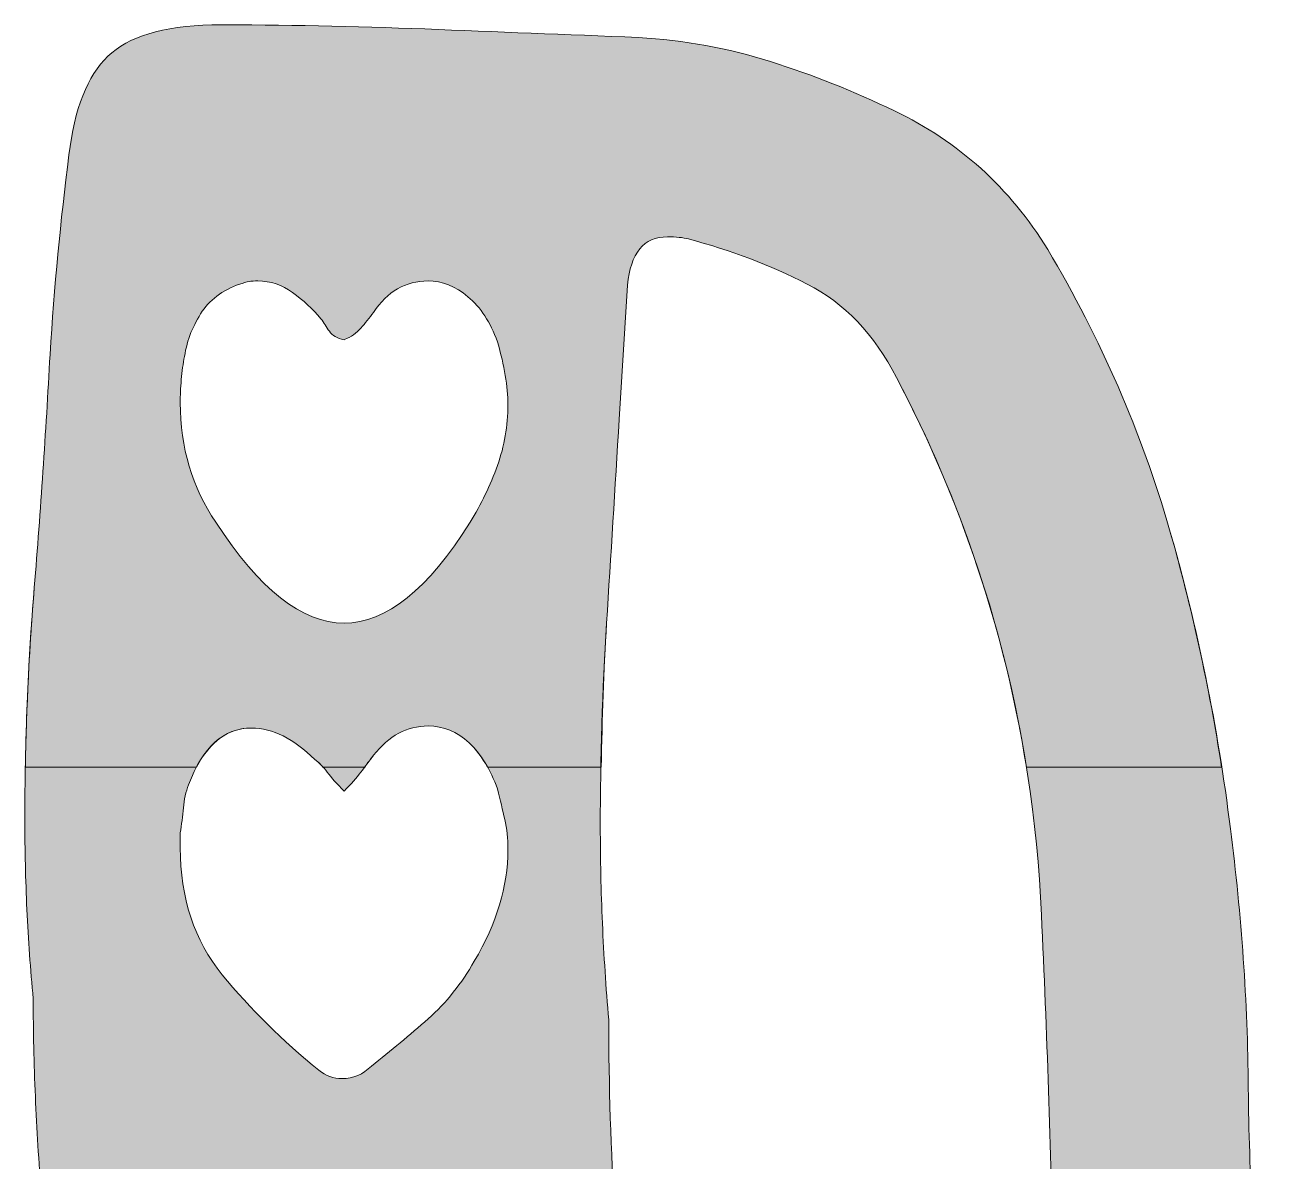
# Model space of a CAD drawing. Header units: inches. Extents: x 34 to 1028, y -972 to -105.
# Drawn here: x 129.7 to 322.1, y -733.7 to -557.6 of the extents above; entities that cross this region are included whole.
import ezdxf

# ---------------------------------------------------------------- set-up
doc = ezdxf.new("R2010")
doc.units = ezdxf.units.IN
doc.header["$MEASUREMENT"] = 0
doc.layers.add('Layer 1', color=7, linetype='Continuous')

# ---------------------------------------------------------------- blocks, each defined once
blk = doc.blocks.new('block 4')
at = {"layer": 'Layer 1', "true_color": 0x2b568d}
h = blk.add_hatch(color=167, dxfattribs=at)
h.dxf.hatch_style = 2
edge = h.paths.add_edge_path()
edge.add_spline(control_points=[(202.31, -968.57), (195.8, -968.14), (189.29, -967.7), (182.78, -967.27), (176.27, -966.83), (169.77, -966.4), (163.26, -965.97), (158.7, -965.75), (154.96, -965.26), (152.03, -964.5), (149.1, -963.74), (146.82, -962.5), (145.2, -960.76), (143.57, -959.02), (142.37, -956.69), (141.62, -953.77), (140.85, -950.84), (140.15, -946.98), (139.5, -942.21), (137.98, -928.98), (136.95, -915.8), (136.41, -902.67), (135.87, -889.54), (135.27, -876.36), (134.62, -863.13), (133.53, -842.74), (132.88, -821.97), (132.67, -800.81), (132.45, -779.66), (132.34, -759), (132.34, -738.82), (131.9, -733.83), (131.58, -728.79), (131.37, -723.69), (131.15, -718.59), (131.04, -713.55), (131.04, -708.55), (130.6, -704), (130.28, -699.39), (130.06, -694.72), (129.85, -690.06), (129.74, -685.45), (129.74, -680.89), (129.74, -668.74), (130.23, -656.7), (131.2, -644.77), (132.18, -632.84), (132.99, -620.8), (133.64, -608.65), (134.29, -598.23), (135.27, -587.93), (136.57, -577.73), (137.44, -570.57), (139.44, -565.48), (142.59, -562.43), (145.73, -559.4), (151.1, -557.77), (158.7, -557.55), (169.77, -557.55), (180.77, -557.77), (191.73, -558.2), (202.68, -558.64), (213.7, -559.07), (224.76, -559.51), (231.92, -559.94), (238.76, -561.19), (245.27, -563.25), (251.78, -565.31), (258.17, -567.86), (264.47, -570.9), (274.44, -575.67), (282.36, -582.83), (288.22, -592.37), (296.46, -606.26), (302.75, -620.74), (307.1, -635.82), (311.43, -650.9), (314.58, -666.36), (316.53, -682.19), (318.27, -695.65), (319.19, -709.04), (319.3, -722.38), (319.41, -735.73), (320.22, -749.12), (321.74, -762.57), (321.74, -762.57), (321.42, -797.4), (321.42, -797.4), (321.42, -797.4), (321.74, -818.22), (321.74, -818.22), (321.74, -818.22), (322.07, -827.34), (322.07, -827.34), (322.07, -836.45), (321.52, -845.51), (320.44, -854.51), (319.35, -863.51), (317.94, -872.57), (316.21, -881.68), (314.04, -892.75), (310.19, -902.62), (304.66, -911.3), (299.12, -919.97), (292.67, -928.33), (285.29, -936.36), (274.88, -947.85), (263.38, -956.15), (250.8, -961.25), (238.21, -966.35), (224.44, -968.9), (209.47, -968.9), (209.47, -968.9), (202.31, -968.57), (202.31, -968.57)], knot_values=[0, 0, 0, 0, 1, 1, 1, 2, 2, 2, 3, 3, 3, 4, 4, 4, 5, 5, 5, 6, 6, 6, 7, 7, 7, 8, 8, 8, 9, 9, 9, 10, 10, 10, 11, 11, 11, 12, 12, 12, 13, 13, 13, 14, 14, 14, 15, 15, 15, 16, 16, 16, 17, 17, 17, 18, 18, 18, 19, 19, 19, 20, 20, 20, 21, 21, 21, 22, 22, 22, 23, 23, 23, 24, 24, 24, 25, 25, 25, 26, 26, 26, 27, 27, 27, 28, 28, 28, 29, 29, 29, 30, 30, 30, 31, 31, 31, 32, 32, 32, 33, 33, 33, 34, 34, 34, 35, 35, 35, 36, 36, 36, 37, 37, 37, 38, 38, 38, 38], degree=3, periodic=1)
edge = h.paths.add_edge_path()
edge.add_spline(control_points=[(176.92, -817.57), (176.49, -816.49), (176.05, -815.51), (175.62, -814.64), (175.19, -813.78), (174.65, -813.13), (174, -812.69), (170.3, -808.79), (166.84, -806.83), (163.58, -806.83), (159.03, -806.83), (155.77, -810.31), (153.82, -817.25), (152.95, -819.64), (152.52, -822.35), (152.52, -825.38), (152.52, -825.38), (152.52, -826.03), (152.52, -826.03), (152.95, -833.84), (155.23, -840.41), (159.35, -845.72), (163.47, -851.04), (168.46, -855.87), (174.32, -860.2), (175.62, -860.86), (176.81, -861.18), (177.9, -861.18), (178.98, -861.18), (179.74, -861.07), (180.18, -860.86), (183.43, -859.77), (186.41, -857.88), (189.13, -855.16), (191.84, -852.45), (194.28, -849.36), (196.45, -845.88), (198.62, -842.42), (200.3, -838.78), (201.49, -834.98), (202.68, -831.19), (203.28, -827.45), (203.28, -823.76), (203.28, -821.37), (202.96, -819.2), (202.31, -817.25), (200.36, -810.52), (196.88, -807.16), (191.89, -807.16), (188.64, -807.16), (185.49, -808.68), (182.46, -811.72), (181.59, -812.37), (180.83, -813.13), (180.18, -813.99), (179.53, -814.86), (178.44, -816.06), (176.92, -817.57)], knot_values=[0, 0, 0, 0, 1, 1, 1, 2, 2, 2, 3, 3, 3, 4, 4, 4, 5, 5, 5, 6, 6, 6, 7, 7, 7, 8, 8, 8, 9, 9, 9, 10, 10, 10, 11, 11, 11, 12, 12, 12, 13, 13, 13, 14, 14, 14, 15, 15, 15, 16, 16, 16, 17, 17, 17, 18, 18, 18, 19, 19, 19, 19], degree=3, periodic=1)
edge = h.paths.add_edge_path()
edge.add_spline(control_points=[(179.2, -606.37), (178.11, -606.15), (177.36, -605.72), (176.92, -605.07), (176.49, -604.41), (176.05, -603.76), (175.62, -603.11), (174.32, -601.6), (172.86, -600.24), (171.23, -599.05), (169.6, -597.86), (167.81, -597.26), (165.86, -597.26), (164.77, -597.26), (164.01, -597.37), (163.58, -597.58), (160.76, -598.45), (158.64, -599.92), (157.24, -601.97), (155.82, -604.04), (154.9, -606.37), (154.47, -608.97), (154.25, -610.06), (154.09, -611.25), (153.98, -612.55), (153.87, -613.85), (153.82, -615.05), (153.82, -616.13), (153.82, -623.08), (155.66, -629.26), (159.35, -634.68), (166.07, -645.09), (172.69, -650.3), (179.2, -650.3), (185.71, -650.3), (192.22, -645.09), (198.73, -634.68), (200.46, -631.86), (201.87, -628.93), (202.96, -625.89), (204.04, -622.86), (204.59, -619.71), (204.59, -616.46), (204.59, -613.64), (204.04, -610.39), (202.96, -606.69), (201.87, -603.66), (200.36, -601.32), (198.4, -599.7), (196.45, -598.07), (194.38, -597.26), (192.22, -597.26), (188.75, -597.26), (185.92, -598.88), (183.76, -602.14), (183.11, -603.01), (182.46, -603.82), (181.81, -604.58), (181.16, -605.34), (180.29, -605.94), (179.2, -606.37)], knot_values=[0, 0, 0, 0, 1, 1, 1, 2, 2, 2, 3, 3, 3, 4, 4, 4, 5, 5, 5, 6, 6, 6, 7, 7, 7, 8, 8, 8, 9, 9, 9, 10, 10, 10, 11, 11, 11, 12, 12, 12, 13, 13, 13, 14, 14, 14, 15, 15, 15, 16, 16, 16, 17, 17, 17, 18, 18, 18, 19, 19, 19, 20, 20, 20, 20], degree=3, periodic=1)
edge = h.paths.add_edge_path()
edge.add_spline(control_points=[(179.2, -676.34), (178.11, -675.25), (177.25, -674.28), (176.6, -673.41), (175.95, -672.54), (175.3, -671.89), (174.65, -671.45), (171.39, -668.2), (168.14, -666.57), (164.88, -666.57), (160.54, -666.57), (157.29, -669.5), (155.12, -675.36), (154.68, -676.45), (154.41, -677.64), (154.31, -678.94), (154.2, -680.24), (154.03, -681.54), (153.82, -682.84), (153.82, -682.84), (153.82, -685.12), (153.82, -685.12), (153.82, -692.93), (155.99, -699.5), (160.33, -704.81), (164.67, -710.13), (169.65, -715.06), (175.3, -719.62), (176.38, -720.49), (177.58, -720.92), (178.88, -720.92), (180.61, -720.92), (182.13, -720.27), (183.43, -718.97), (186.47, -716.58), (189.4, -714.14), (192.22, -711.64), (195.04, -709.15), (197.43, -706.17), (199.38, -702.7), (202.85, -696.84), (204.59, -691.09), (204.59, -685.45), (204.59, -683.71), (204.42, -682.14), (204.1, -680.73), (203.77, -679.32), (203.39, -677.75), (202.96, -676.01), (201.87, -672.97), (200.41, -670.59), (198.57, -668.85), (196.72, -667.12), (194.6, -666.25), (192.22, -666.25), (188.97, -666.25), (186.14, -667.77), (183.76, -670.8), (183.11, -671.67), (182.46, -672.54), (181.81, -673.41), (181.16, -674.28), (180.29, -675.25), (179.2, -676.34)], knot_values=[0, 0, 0, 0, 1, 1, 1, 2, 2, 2, 3, 3, 3, 4, 4, 4, 5, 5, 5, 6, 6, 6, 7, 7, 7, 8, 8, 8, 9, 9, 9, 10, 10, 10, 11, 11, 11, 12, 12, 12, 13, 13, 13, 14, 14, 14, 15, 15, 15, 16, 16, 16, 17, 17, 17, 18, 18, 18, 19, 19, 19, 20, 20, 20, 21, 21, 21, 21], degree=3, periodic=1)
edge = h.paths.add_edge_path()
edge.add_spline(control_points=[(179.2, -886.89), (177.46, -885.15), (176.38, -883.96), (175.95, -883.31), (174.65, -881.57), (173.23, -880.06), (171.72, -878.75), (170.2, -877.45), (168.46, -876.8), (166.51, -876.8), (166.07, -876.8), (164.99, -877.01), (163.26, -877.45), (160.22, -878.53), (158.05, -880.22), (156.75, -882.5), (155.45, -884.77), (154.58, -887.32), (154.15, -890.14), (153.93, -891.23), (153.82, -892.15), (153.82, -892.91), (153.82, -893.67), (153.82, -894.59), (153.82, -895.68), (153.82, -899.58), (154.36, -903.27), (155.45, -906.74), (156.53, -910.21), (158.48, -913.46), (161.3, -916.5), (165.86, -921.49), (169.44, -925.23), (172.04, -927.73), (174.65, -930.22), (177.03, -931.47), (179.2, -931.47), (181.37, -931.47), (183.7, -930.28), (186.2, -927.89), (188.69, -925.5), (192.22, -921.82), (196.78, -916.83), (201.98, -911.4), (204.59, -904.9), (204.59, -897.3), (204.59, -894.05), (204.15, -891.01), (203.28, -888.19), (201.33, -880.59), (198.08, -876.8), (193.52, -876.8), (190.27, -876.8), (186.57, -878.86), (182.46, -882.98), (182.02, -883.42), (181.59, -883.9), (181.16, -884.45), (180.72, -884.99), (180.07, -885.8), (179.2, -886.89)], knot_values=[0, 0, 0, 0, 1, 1, 1, 2, 2, 2, 3, 3, 3, 4, 4, 4, 5, 5, 5, 6, 6, 6, 7, 7, 7, 8, 8, 8, 9, 9, 9, 10, 10, 10, 11, 11, 11, 12, 12, 12, 13, 13, 13, 14, 14, 14, 15, 15, 15, 16, 16, 16, 17, 17, 17, 18, 18, 18, 19, 19, 19, 20, 20, 20, 20], degree=3, periodic=1)
edge = h.paths.add_edge_path()
edge.add_spline(control_points=[(178.55, -747.28), (177.68, -746.2), (176.92, -745.22), (176.27, -744.35), (175.62, -743.49), (174.86, -742.72), (174, -742.07), (170.74, -739.26), (167.81, -737.84), (165.21, -737.84), (161.52, -737.84), (158.38, -740.45), (155.77, -745.65), (155.33, -746.52), (154.9, -748.04), (154.47, -750.21), (154.25, -751.08), (154.15, -751.95), (154.15, -752.81), (154.15, -753.68), (154.15, -754.55), (154.15, -755.42), (154.15, -759.11), (154.74, -762.79), (155.94, -766.48), (157.12, -770.17), (158.7, -773.64), (160.65, -776.89), (162.61, -780.15), (164.93, -783.08), (167.65, -785.68), (170.36, -788.28), (173.23, -790.24), (176.27, -791.54), (177.58, -791.98), (178.44, -792.19), (178.88, -792.19), (179.53, -792.19), (180.12, -792.14), (180.67, -792.03), (181.21, -791.92), (181.81, -791.76), (182.46, -791.54), (185.27, -790.24), (188.04, -788.28), (190.76, -785.68), (193.47, -783.08), (195.85, -780.1), (197.91, -776.73), (199.97, -773.37), (201.6, -769.9), (202.8, -766.32), (203.99, -762.74), (204.59, -759.32), (204.59, -756.07), (204.59, -754.33), (204.47, -753.14), (204.26, -752.49), (203.82, -749.45), (203.01, -746.63), (201.82, -744.03), (200.62, -741.42), (198.4, -739.58), (195.15, -738.49), (193.41, -738.06), (192.33, -737.84), (191.89, -737.84), (189.5, -737.84), (187.55, -738.66), (186.04, -740.28), (184.52, -741.91), (183, -743.59), (181.48, -745.33), (181.26, -745.76), (180.94, -746.03), (180.5, -746.14), (180.07, -746.25), (179.42, -746.63), (178.55, -747.28)], knot_values=[0, 0, 0, 0, 1, 1, 1, 2, 2, 2, 3, 3, 3, 4, 4, 4, 5, 5, 5, 6, 6, 6, 7, 7, 7, 8, 8, 8, 9, 9, 9, 10, 10, 10, 11, 11, 11, 12, 12, 12, 13, 13, 13, 14, 14, 14, 15, 15, 15, 16, 16, 16, 17, 17, 17, 18, 18, 18, 19, 19, 19, 20, 20, 20, 21, 21, 21, 22, 22, 22, 23, 23, 23, 24, 24, 24, 25, 25, 25, 26, 26, 26, 26], degree=3, periodic=1)
edge = h.paths.add_edge_path()
edge.add_spline(control_points=[(228.02, -938.96), (243.64, -931.8), (256.66, -922.79), (267.07, -911.95), (277.48, -901.1), (284.32, -887.21), (287.57, -870.29), (289.09, -862.7), (290.12, -855), (290.66, -847.19), (291.2, -839.38), (291.48, -831.68), (291.48, -824.08), (291.48, -824.08), (291.15, -803.58), (291.15, -803.58), (290.06, -785.35), (289.36, -767.35), (289.04, -749.56), (288.71, -731.77), (288.11, -713.76), (287.25, -695.54), (285.94, -666.03), (278.46, -638.26), (264.79, -612.22), (261.32, -605.5), (256.71, -600.67), (250.96, -597.74), (245.21, -594.81), (239.08, -592.49), (232.57, -590.75), (231.7, -590.53), (230.62, -590.42), (229.32, -590.42), (225.63, -590.42), (223.57, -592.92), (223.13, -597.91), (223.13, -597.91), (221.83, -618.73), (221.83, -618.73), (221.18, -629.37), (220.53, -639.89), (219.88, -650.3), (219.23, -660.71), (218.9, -671.24), (218.9, -681.87), (218.9, -686.86), (219.01, -691.85), (219.23, -696.84), (219.45, -701.83), (219.77, -706.82), (220.21, -711.81), (220.21, -722.01), (220.53, -732.1), (221.18, -742.07), (221.4, -766.37), (221.62, -791.05), (221.83, -816.11), (222.05, -841.17), (222.81, -865.74), (224.11, -889.82), (224.54, -897.63), (224.98, -905.49), (225.41, -913.41), (225.85, -921.33), (226.71, -929.85), (228.02, -938.96)], knot_values=[0, 0, 0, 0, 1, 1, 1, 2, 2, 2, 3, 3, 3, 4, 4, 4, 5, 5, 5, 6, 6, 6, 7, 7, 7, 8, 8, 8, 9, 9, 9, 10, 10, 10, 11, 11, 11, 12, 12, 12, 13, 13, 13, 14, 14, 14, 15, 15, 15, 16, 16, 16, 17, 17, 17, 18, 18, 18, 19, 19, 19, 20, 20, 20, 21, 21, 21, 22, 22, 22, 22], degree=3, periodic=1)
at = {"layer": 'Layer 1', "lineweight": 0}
for points, knots in [([(202.31, -968.57), (195.8, -968.14), (189.29, -967.7), (182.78, -967.27), (176.27, -966.83), (169.77, -966.4), (163.26, -965.97), (158.7, -965.75), (154.96, -965.26), (152.03, -964.5), (149.1, -963.74), (146.82, -962.5), (145.2, -960.76), (143.57, -959.02), (142.37, -956.69), (141.62, -953.77), (140.85, -950.84), (140.15, -946.98), (139.5, -942.21), (137.98, -928.98), (136.95, -915.8), (136.41, -902.67), (135.87, -889.54), (135.27, -876.36), (134.62, -863.13), (133.53, -842.74), (132.88, -821.97), (132.67, -800.81), (132.45, -779.66), (132.34, -759), (132.34, -738.82), (131.9, -733.83), (131.58, -728.79), (131.37, -723.69), (131.15, -718.59), (131.04, -713.55), (131.04, -708.55), (130.6, -704), (130.28, -699.39), (130.06, -694.72), (129.85, -690.06), (129.74, -685.45), (129.74, -680.89), (129.74, -668.74), (130.23, -656.7), (131.2, -644.77), (132.18, -632.84), (132.99, -620.8), (133.64, -608.65), (134.29, -598.23), (135.27, -587.93), (136.57, -577.73), (137.44, -570.57), (139.44, -565.48), (142.59, -562.43), (145.73, -559.4), (151.1, -557.77), (158.7, -557.55), (169.77, -557.55), (180.77, -557.77), (191.73, -558.2), (202.68, -558.64), (213.7, -559.07), (224.76, -559.51), (231.92, -559.94), (238.76, -561.19), (245.27, -563.25), (251.78, -565.31), (258.17, -567.86), (264.47, -570.9), (274.44, -575.67), (282.36, -582.83), (288.22, -592.37), (296.46, -606.26), (302.75, -620.74), (307.1, -635.82), (311.43, -650.9), (314.58, -666.36), (316.53, -682.19), (318.27, -695.65), (319.19, -709.04), (319.3, -722.38), (319.41, -735.73), (320.22, -749.12), (321.74, -762.57), (321.74, -762.57), (321.42, -797.4), (321.42, -797.4), (321.42, -797.4), (321.74, -818.22), (321.74, -818.22), (321.74, -818.22), (322.07, -827.34), (322.07, -827.34), (322.07, -836.45), (321.52, -845.51), (320.44, -854.51), (319.35, -863.51), (317.94, -872.57), (316.21, -881.68), (314.04, -892.75), (310.19, -902.62), (304.66, -911.3), (299.12, -919.97), (292.67, -928.33), (285.29, -936.36), (274.88, -947.85), (263.38, -956.15), (250.8, -961.25), (238.21, -966.35), (224.44, -968.9), (209.47, -968.9), (209.47, -968.9), (202.31, -968.57), (202.31, -968.57)], [0, 0, 0, 0, 1, 1, 1, 2, 2, 2, 3, 3, 3, 4, 4, 4, 5, 5, 5, 6, 6, 6, 7, 7, 7, 8, 8, 8, 9, 9, 9, 10, 10, 10, 11, 11, 11, 12, 12, 12, 13, 13, 13, 14, 14, 14, 15, 15, 15, 16, 16, 16, 17, 17, 17, 18, 18, 18, 19, 19, 19, 20, 20, 20, 21, 21, 21, 22, 22, 22, 23, 23, 23, 24, 24, 24, 25, 25, 25, 26, 26, 26, 27, 27, 27, 28, 28, 28, 29, 29, 29, 30, 30, 30, 31, 31, 31, 32, 32, 32, 33, 33, 33, 34, 34, 34, 35, 35, 35, 36, 36, 36, 37, 37, 37, 38, 38, 38, 38]), ([(228.02, -938.96), (243.64, -931.8), (256.66, -922.79), (267.07, -911.95), (277.48, -901.1), (284.32, -887.21), (287.57, -870.29), (289.09, -862.7), (290.12, -855), (290.66, -847.19), (291.2, -839.38), (291.48, -831.68), (291.48, -824.08), (291.48, -824.08), (291.15, -803.58), (291.15, -803.58), (290.06, -785.35), (289.36, -767.35), (289.04, -749.56), (288.71, -731.77), (288.11, -713.76), (287.25, -695.54), (285.94, -666.03), (278.46, -638.26), (264.79, -612.22), (261.32, -605.5), (256.71, -600.67), (250.96, -597.74), (245.21, -594.81), (239.08, -592.49), (232.57, -590.75), (231.7, -590.53), (230.62, -590.42), (229.32, -590.42), (225.63, -590.42), (223.57, -592.92), (223.13, -597.91), (223.13, -597.91), (221.83, -618.73), (221.83, -618.73), (221.18, -629.37), (220.53, -639.89), (219.88, -650.3), (219.23, -660.71), (218.9, -671.24), (218.9, -681.87), (218.9, -686.86), (219.01, -691.85), (219.23, -696.84), (219.45, -701.83), (219.77, -706.82), (220.21, -711.81), (220.21, -722.01), (220.53, -732.1), (221.18, -742.07), (221.4, -766.37), (221.62, -791.05), (221.83, -816.11), (222.05, -841.17), (222.81, -865.74), (224.11, -889.82), (224.54, -897.63), (224.98, -905.49), (225.41, -913.41), (225.85, -921.33), (226.71, -929.85), (228.02, -938.96)], [0, 0, 0, 0, 1, 1, 1, 2, 2, 2, 3, 3, 3, 4, 4, 4, 5, 5, 5, 6, 6, 6, 7, 7, 7, 8, 8, 8, 9, 9, 9, 10, 10, 10, 11, 11, 11, 12, 12, 12, 13, 13, 13, 14, 14, 14, 15, 15, 15, 16, 16, 16, 17, 17, 17, 18, 18, 18, 19, 19, 19, 20, 20, 20, 21, 21, 21, 22, 22, 22, 22]), ([(179.2, -606.37), (178.11, -606.15), (177.36, -605.72), (176.92, -605.07), (176.49, -604.41), (176.05, -603.76), (175.62, -603.11), (174.32, -601.6), (172.86, -600.24), (171.23, -599.05), (169.6, -597.86), (167.81, -597.26), (165.86, -597.26), (164.77, -597.26), (164.01, -597.37), (163.58, -597.58), (160.76, -598.45), (158.64, -599.92), (157.24, -601.97), (155.82, -604.04), (154.9, -606.37), (154.47, -608.97), (154.25, -610.06), (154.09, -611.25), (153.98, -612.55), (153.87, -613.85), (153.82, -615.05), (153.82, -616.13), (153.82, -623.08), (155.66, -629.26), (159.35, -634.68), (166.07, -645.09), (172.69, -650.3), (179.2, -650.3), (185.71, -650.3), (192.22, -645.09), (198.73, -634.68), (200.46, -631.86), (201.87, -628.93), (202.96, -625.89), (204.04, -622.86), (204.59, -619.71), (204.59, -616.46), (204.59, -613.64), (204.04, -610.39), (202.96, -606.69), (201.87, -603.66), (200.36, -601.32), (198.4, -599.7), (196.45, -598.07), (194.38, -597.26), (192.22, -597.26), (188.75, -597.26), (185.92, -598.88), (183.76, -602.14), (183.11, -603.01), (182.46, -603.82), (181.81, -604.58), (181.16, -605.34), (180.29, -605.94), (179.2, -606.37)], [0, 0, 0, 0, 1, 1, 1, 2, 2, 2, 3, 3, 3, 4, 4, 4, 5, 5, 5, 6, 6, 6, 7, 7, 7, 8, 8, 8, 9, 9, 9, 10, 10, 10, 11, 11, 11, 12, 12, 12, 13, 13, 13, 14, 14, 14, 15, 15, 15, 16, 16, 16, 17, 17, 17, 18, 18, 18, 19, 19, 19, 20, 20, 20, 20]), ([(179.2, -676.34), (178.11, -675.25), (177.25, -674.28), (176.6, -673.41), (175.95, -672.54), (175.3, -671.89), (174.65, -671.45), (171.39, -668.2), (168.14, -666.57), (164.88, -666.57), (160.54, -666.57), (157.29, -669.5), (155.12, -675.36), (154.68, -676.45), (154.41, -677.64), (154.31, -678.94), (154.2, -680.24), (154.03, -681.54), (153.82, -682.84), (153.82, -682.84), (153.82, -685.12), (153.82, -685.12), (153.82, -692.93), (155.99, -699.5), (160.33, -704.81), (164.67, -710.13), (169.65, -715.06), (175.3, -719.62), (176.38, -720.49), (177.58, -720.92), (178.88, -720.92), (180.61, -720.92), (182.13, -720.27), (183.43, -718.97), (186.47, -716.58), (189.4, -714.14), (192.22, -711.64), (195.04, -709.15), (197.43, -706.17), (199.38, -702.7), (202.85, -696.84), (204.59, -691.09), (204.59, -685.45), (204.59, -683.71), (204.42, -682.14), (204.1, -680.73), (203.77, -679.32), (203.39, -677.75), (202.96, -676.01), (201.87, -672.97), (200.41, -670.59), (198.57, -668.85), (196.72, -667.12), (194.6, -666.25), (192.22, -666.25), (188.97, -666.25), (186.14, -667.77), (183.76, -670.8), (183.11, -671.67), (182.46, -672.54), (181.81, -673.41), (181.16, -674.28), (180.29, -675.25), (179.2, -676.34)], [0, 0, 0, 0, 1, 1, 1, 2, 2, 2, 3, 3, 3, 4, 4, 4, 5, 5, 5, 6, 6, 6, 7, 7, 7, 8, 8, 8, 9, 9, 9, 10, 10, 10, 11, 11, 11, 12, 12, 12, 13, 13, 13, 14, 14, 14, 15, 15, 15, 16, 16, 16, 17, 17, 17, 18, 18, 18, 19, 19, 19, 20, 20, 20, 21, 21, 21, 21])]:
    blk.add_open_spline(points, degree=3, knots=knots, dxfattribs=at)
blk = doc.blocks.new('block 5')
at = {"layer": 'Layer 1', "true_color": 0xd21b30}
h = blk.add_hatch(color=242, dxfattribs=at)
h.dxf.hatch_style = 2
edge = h.paths.add_edge_path()
edge.add_spline(control_points=[(156.35, -672.62), (158.46, -668.61), (161.29, -666.57), (164.88, -666.57), (168.14, -666.57), (171.39, -668.2), (174.65, -671.45), (175.07, -671.74), (175.5, -672.15), (175.92, -672.62), (175.92, -672.62), (182.4, -672.62), (182.4, -672.62), (182.85, -672.01), (183.3, -671.41), (183.76, -670.8), (186.14, -667.77), (188.97, -666.25), (192.22, -666.25), (194.6, -666.25), (196.72, -667.12), (198.57, -668.85), (199.65, -669.87), (200.59, -671.15), (201.41, -672.62), (201.41, -672.62), (219.05, -672.62), (219.05, -672.62), (219.18, -665.13), (219.42, -657.68), (219.88, -650.3), (220.53, -639.89), (221.18, -629.37), (221.83, -618.73), (221.83, -618.73), (223.13, -597.91), (223.13, -597.91), (223.57, -592.92), (225.63, -590.42), (229.32, -590.42), (230.62, -590.42), (231.7, -590.53), (232.57, -590.75), (239.08, -592.49), (245.21, -594.81), (250.96, -597.74), (256.71, -600.67), (261.32, -605.5), (264.79, -612.22), (274.86, -631.41), (281.55, -651.55), (284.91, -672.62), (284.91, -672.62), (315.17, -672.62), (315.17, -672.62), (313.22, -660.12), (310.55, -647.84), (307.1, -635.82), (302.75, -620.74), (296.46, -606.26), (288.22, -592.37), (282.36, -582.83), (274.44, -575.67), (264.47, -570.9), (258.17, -567.86), (251.78, -565.31), (245.27, -563.25), (238.76, -561.19), (231.92, -559.94), (224.76, -559.51), (213.7, -559.07), (202.68, -558.64), (191.73, -558.2), (180.77, -557.77), (169.77, -557.55), (158.7, -557.55), (151.1, -557.77), (145.73, -559.4), (142.59, -562.43), (139.44, -565.48), (137.44, -570.57), (136.57, -577.73), (135.27, -587.93), (134.29, -598.23), (133.64, -608.65), (132.99, -620.8), (132.18, -632.84), (131.2, -644.77), (130.45, -653.99), (129.99, -663.27), (129.82, -672.62), (129.82, -672.62), (156.35, -672.62), (156.35, -672.62)], knot_values=[0, 0, 0, 0, 1, 1, 1, 2, 2, 2, 3, 3, 3, 4, 4, 4, 5, 5, 5, 6, 6, 6, 7, 7, 7, 8, 8, 8, 9, 9, 9, 10, 10, 10, 11, 11, 11, 12, 12, 12, 13, 13, 13, 14, 14, 14, 15, 15, 15, 16, 16, 16, 17, 17, 17, 18, 18, 18, 19, 19, 19, 20, 20, 20, 21, 21, 21, 22, 22, 22, 23, 23, 23, 24, 24, 24, 25, 25, 25, 26, 26, 26, 27, 27, 27, 28, 28, 28, 29, 29, 29, 30, 30, 30, 31, 31, 31, 31], degree=3, periodic=1)
edge = h.paths.add_edge_path()
edge.add_spline(control_points=[(153.98, -612.55), (154.09, -611.25), (154.25, -610.06), (154.47, -608.97), (154.9, -606.37), (155.82, -604.04), (157.24, -601.97), (158.64, -599.92), (160.76, -598.45), (163.58, -597.58), (164.01, -597.37), (164.77, -597.26), (165.86, -597.26), (167.81, -597.26), (169.6, -597.86), (171.23, -599.05), (172.86, -600.24), (174.32, -601.6), (175.62, -603.11), (176.05, -603.76), (176.49, -604.41), (176.92, -605.07), (177.36, -605.72), (178.11, -606.15), (179.2, -606.37), (180.29, -605.94), (181.16, -605.34), (181.81, -604.58), (182.46, -603.82), (183.11, -603.01), (183.76, -602.14), (185.92, -598.88), (188.75, -597.26), (192.22, -597.26), (194.38, -597.26), (196.45, -598.07), (198.4, -599.7), (200.36, -601.32), (201.87, -603.66), (202.96, -606.69), (204.04, -610.39), (204.59, -613.64), (204.59, -616.46), (204.59, -619.71), (204.04, -622.86), (202.96, -625.89), (201.87, -628.93), (200.46, -631.86), (198.73, -634.68), (192.22, -645.09), (185.71, -650.3), (179.2, -650.3), (172.69, -650.3), (166.07, -645.09), (159.35, -634.68), (155.66, -629.26), (153.82, -623.08), (153.82, -616.13), (153.82, -615.05), (153.87, -613.85), (153.98, -612.55)], knot_values=[0, 0, 0, 0, 1, 1, 1, 2, 2, 2, 3, 3, 3, 4, 4, 4, 5, 5, 5, 6, 6, 6, 7, 7, 7, 8, 8, 8, 9, 9, 9, 10, 10, 10, 11, 11, 11, 12, 12, 12, 13, 13, 13, 14, 14, 14, 15, 15, 15, 16, 16, 16, 17, 17, 17, 18, 18, 18, 19, 19, 19, 20, 20, 20, 20], degree=3, periodic=1)
at = {"layer": 'Layer 1', "lineweight": 0}
for points, knots in [([(156.35, -672.62), (158.46, -668.61), (161.29, -666.57), (164.88, -666.57), (168.14, -666.57), (171.39, -668.2), (174.65, -671.45), (175.07, -671.74), (175.5, -672.15), (175.92, -672.62), (175.92, -672.62), (182.4, -672.62), (182.4, -672.62), (182.85, -672.01), (183.3, -671.41), (183.76, -670.8), (186.14, -667.77), (188.97, -666.25), (192.22, -666.25), (194.6, -666.25), (196.72, -667.12), (198.57, -668.85), (199.65, -669.87), (200.59, -671.15), (201.41, -672.62), (201.41, -672.62), (219.05, -672.62), (219.05, -672.62), (219.18, -665.13), (219.42, -657.68), (219.88, -650.3), (220.53, -639.89), (221.18, -629.37), (221.83, -618.73), (221.83, -618.73), (223.13, -597.91), (223.13, -597.91), (223.57, -592.92), (225.63, -590.42), (229.32, -590.42), (230.62, -590.42), (231.7, -590.53), (232.57, -590.75), (239.08, -592.49), (245.21, -594.81), (250.96, -597.74), (256.71, -600.67), (261.32, -605.5), (264.79, -612.22), (274.86, -631.41), (281.55, -651.55), (284.91, -672.62), (284.91, -672.62), (315.17, -672.62), (315.17, -672.62), (313.22, -660.12), (310.55, -647.84), (307.1, -635.82), (302.75, -620.74), (296.46, -606.26), (288.22, -592.37), (282.36, -582.83), (274.44, -575.67), (264.47, -570.9), (258.17, -567.86), (251.78, -565.31), (245.27, -563.25), (238.76, -561.19), (231.92, -559.94), (224.76, -559.51), (213.7, -559.07), (202.68, -558.64), (191.73, -558.2), (180.77, -557.77), (169.77, -557.55), (158.7, -557.55), (151.1, -557.77), (145.73, -559.4), (142.59, -562.43), (139.44, -565.48), (137.44, -570.57), (136.57, -577.73), (135.27, -587.93), (134.29, -598.23), (133.64, -608.65), (132.99, -620.8), (132.18, -632.84), (131.2, -644.77), (130.45, -653.99), (129.99, -663.27), (129.82, -672.62), (129.82, -672.62), (156.35, -672.62), (156.35, -672.62)], [0, 0, 0, 0, 1, 1, 1, 2, 2, 2, 3, 3, 3, 4, 4, 4, 5, 5, 5, 6, 6, 6, 7, 7, 7, 8, 8, 8, 9, 9, 9, 10, 10, 10, 11, 11, 11, 12, 12, 12, 13, 13, 13, 14, 14, 14, 15, 15, 15, 16, 16, 16, 17, 17, 17, 18, 18, 18, 19, 19, 19, 20, 20, 20, 21, 21, 21, 22, 22, 22, 23, 23, 23, 24, 24, 24, 25, 25, 25, 26, 26, 26, 27, 27, 27, 28, 28, 28, 29, 29, 29, 30, 30, 30, 31, 31, 31, 31]), ([(153.98, -612.55), (154.09, -611.25), (154.25, -610.06), (154.47, -608.97), (154.9, -606.37), (155.82, -604.04), (157.24, -601.97), (158.64, -599.92), (160.76, -598.45), (163.58, -597.58), (164.01, -597.37), (164.77, -597.26), (165.86, -597.26), (167.81, -597.26), (169.6, -597.86), (171.23, -599.05), (172.86, -600.24), (174.32, -601.6), (175.62, -603.11), (176.05, -603.76), (176.49, -604.41), (176.92, -605.07), (177.36, -605.72), (178.11, -606.15), (179.2, -606.37), (180.29, -605.94), (181.16, -605.34), (181.81, -604.58), (182.46, -603.82), (183.11, -603.01), (183.76, -602.14), (185.92, -598.88), (188.75, -597.26), (192.22, -597.26), (194.38, -597.26), (196.45, -598.07), (198.4, -599.7), (200.36, -601.32), (201.87, -603.66), (202.96, -606.69), (204.04, -610.39), (204.59, -613.64), (204.59, -616.46), (204.59, -619.71), (204.04, -622.86), (202.96, -625.89), (201.87, -628.93), (200.46, -631.86), (198.73, -634.68), (192.22, -645.09), (185.71, -650.3), (179.2, -650.3), (172.69, -650.3), (166.07, -645.09), (159.35, -634.68), (155.66, -629.26), (153.82, -623.08), (153.82, -616.13), (153.82, -615.05), (153.87, -613.85), (153.98, -612.55)], [0, 0, 0, 0, 1, 1, 1, 2, 2, 2, 3, 3, 3, 4, 4, 4, 5, 5, 5, 6, 6, 6, 7, 7, 7, 8, 8, 8, 9, 9, 9, 10, 10, 10, 11, 11, 11, 12, 12, 12, 13, 13, 13, 14, 14, 14, 15, 15, 15, 16, 16, 16, 17, 17, 17, 18, 18, 18, 19, 19, 19, 20, 20, 20, 20])]:
    blk.add_open_spline(points, degree=3, knots=knots, dxfattribs=at)
blk = doc.blocks.new('block 3')
at = {"layer": 'Layer 1'}
for name in ['block 4', 'block 5']:
    blk.add_blockref(name, (0, 0), dxfattribs=at)
blk = doc.blocks.new('block 2')
at = {"layer": 'Layer 1'}
blk.add_blockref('block 3', (0, 0), dxfattribs=at)

msp = doc.modelspace()

# ---------------------------------------------------------------- block references
at = {"layer": 'Layer 1'}
msp.add_blockref('block 2', (0, 0), dxfattribs=at)

doc.saveas('drawing.dxf')
